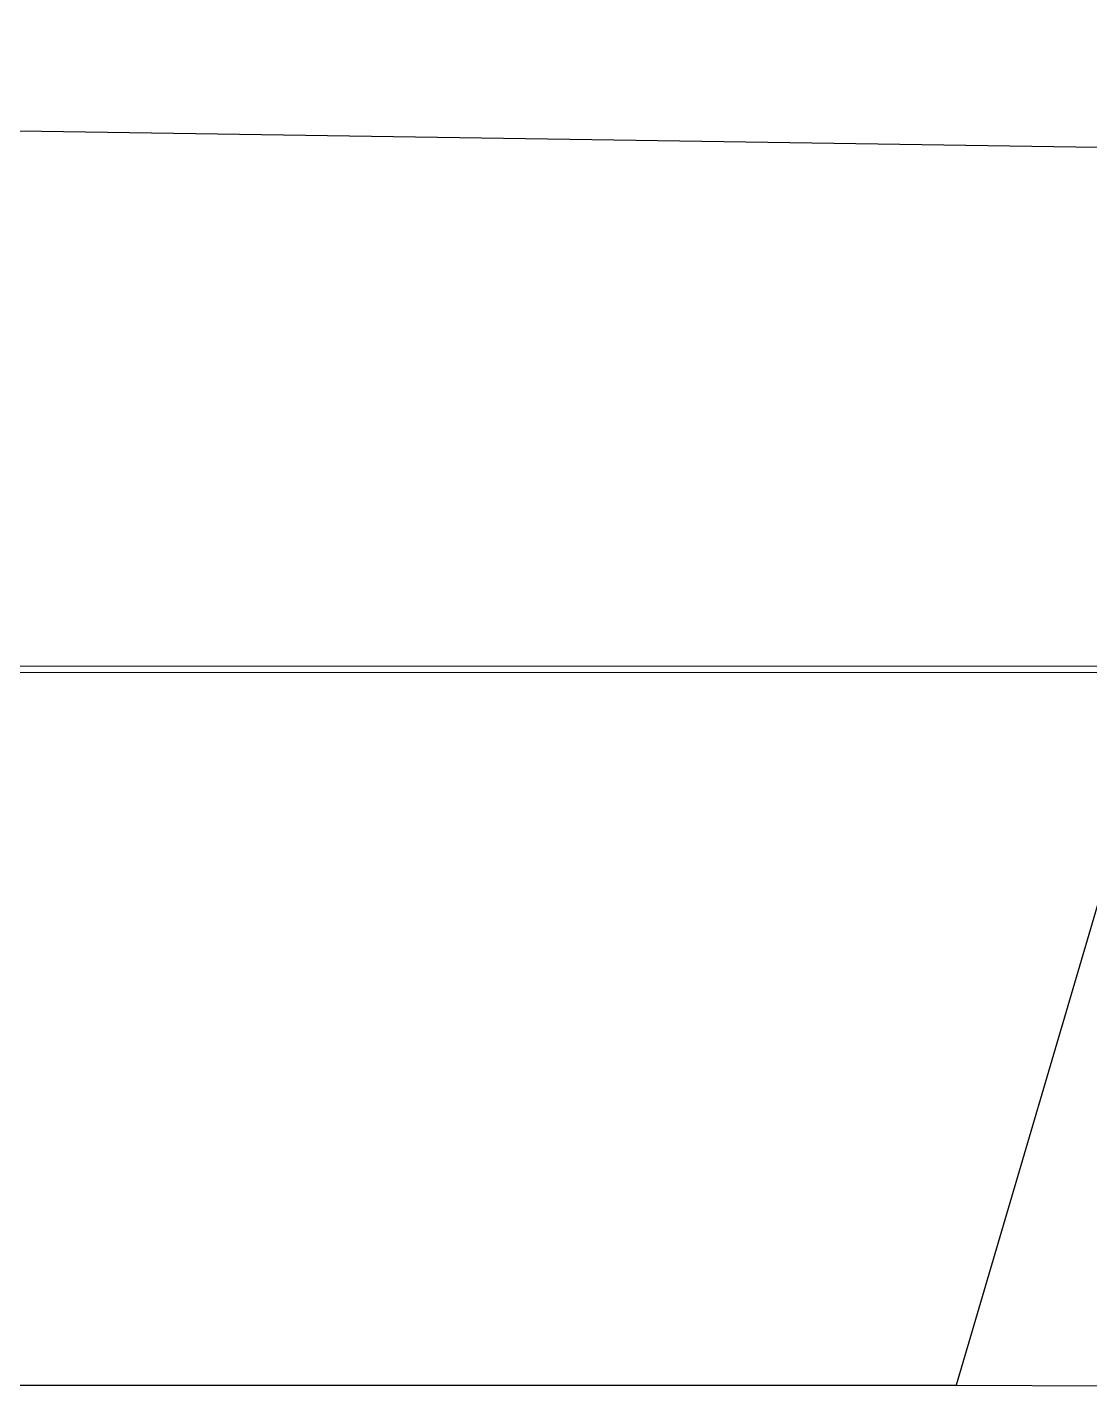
# Model space of a CAD drawing. Header units: metres. Extents: x -1164 to -1017, y 3 to 563.
# Drawn here: x -1038.171 to -1037.543, y 509.505 to 510.308 of the extents above; entities that cross this region are included whole.
import ezdxf

# ---------------------------------------------------------------- set-up
doc = ezdxf.new("R2010")
doc.units = ezdxf.units.M
doc.layers.add('A-DETL-GENF', color=7, linetype='Continuous', lineweight=9)
doc.layers.add('A-GENM', color=7, linetype='Continuous', lineweight=35)

# ---------------------------------------------------------------- blocks, each defined once
blk = doc.blocks.new('SCR_B_08_SW_4 - SCR_B_08_SW_4-5547766-DRG 2873021 - motorway level drainage')
at = {"layer": 'A-GENM', "color": 254, "lineweight": 25, "true_color": 0xd4d4d4}
for p, q in [((-0.87701, 0.41771), (0.12213, 0.42104)), ((0.12217, 0.41707), (-0.87697, 0.41375)), ((0.12215, 0.41707), (0.00002, -0.00396)), ((-0.9991, -0.00729), (0.00004, -0.00396)), ((0.00002, -0.00396), (0.08995, -0.00396))]:
    blk.add_line(p, q, dxfattribs=at)

msp = doc.modelspace()

# ---------------------------------------------------------------- linework, layer by layer
at = {"layer": 'A-DETL-GENF', "color": 161, "lineweight": 25, "true_color": 0xa3a3ff}
msp.add_line((-1042.1403215, 510.3075565), (-1032.7255712, 510.1624427), dxfattribs=at)

# ---------------------------------------------------------------- block references
at = {"layer": 'A-GENM', "color": 254, "lineweight": 25, "true_color": 0xd4d4d4, "rotation": 359.7939171252756}
msp.add_blockref('SCR_B_08_SW_4 - SCR_B_08_SW_4-5547766-DRG 2873021 - motorway level drainage', (-1037.6220736, 509.5096693), dxfattribs=at)

doc.saveas('drawing.dxf')
